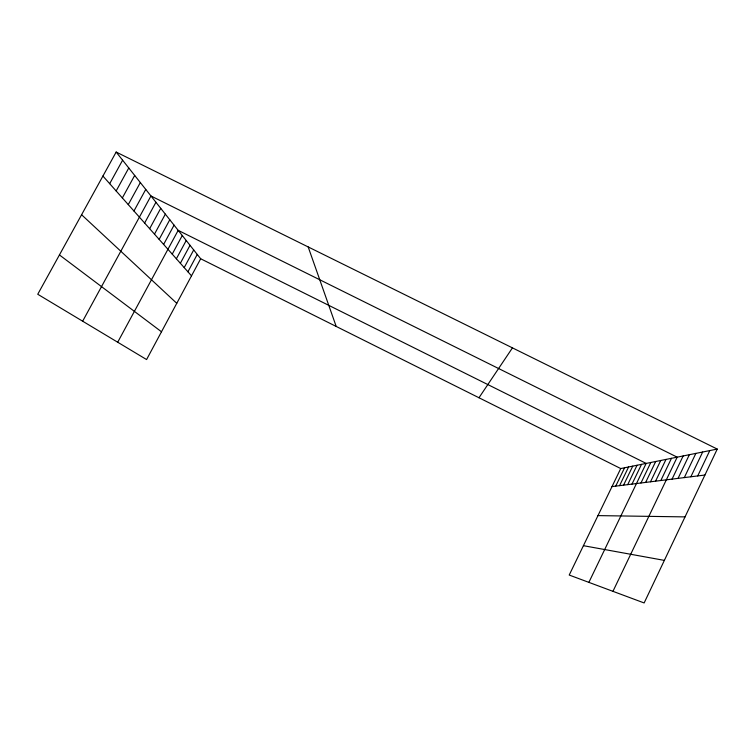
<?xml version="1.0" encoding="UTF-8"?>
<svg xmlns="http://www.w3.org/2000/svg" width="755" height="755" viewBox="0 0 755 755"><rect width="100%" height="100%" fill="white"/><g stroke="black" fill="none" stroke-linecap="round" stroke-linejoin="round"><path stroke-width="1.13" d="M690.863 476.782L702.66 452.018M697.724 475.933L709.785 450.584M717.25 449.074L644.138 602.952L569.213 575.046L620.733 468.553L717.25 449.074L116.157 152.048L37.75 294.261L146.583 359.559L200.679 258.757L116.157 152.048M672.063 479.123L683.143 455.963M678.056 478.377L689.362 454.708M684.313 477.604L695.855 453.396M645.638 482.407L655.689 461.494M650.508 481.803L660.738 460.474M655.567 481.171L666.004 459.418M660.833 480.52L671.478 458.313M612.947 591.344L677.188 457.162L150.943 195.97L82.654 321.205M623.564 485.154L632.747 466.128M627.707 484.634L637.05 465.259M632.001 484.106L641.514 464.353M588.872 582.369L646.157 463.419L178.18 230.351L117.704 342.232M640.967 482.983L650.829 462.475M615.721 486.126L624.593 467.77M619.572 485.644L628.594 466.967M176.368 258.776L186.221 240.505M180.36 263.268L190.034 245.309M184.211 267.6L193.705 249.952M187.929 271.791L197.253 254.426M163.627 244.422L174.065 225.15M172.234 254.124L182.276 235.522M149.66 228.689L160.73 208.323M154.492 234.135L165.345 214.146M159.145 239.382L169.79 219.752M144.63 223.036L155.936 202.274M122.348 197.933L134.683 175.434M128.274 204.605L140.326 182.568M133.956 211.004L145.753 189.401M109.692 183.673L122.612 160.192M116.157 190.958L128.775 167.978M478.981 397.753L512.447 347.876M612.012 486.588L704.915 475.037M597.969 515.608L685.03 516.892M583.417 545.686L664.362 560.389M200.679 258.757L620.733 468.553M59.428 254.935L161.494 331.775M81.587 214.741L176.774 303.312M102.916 176.047L191.515 275.839M308.182 246.932L336.202 326.443"/></g></svg>
